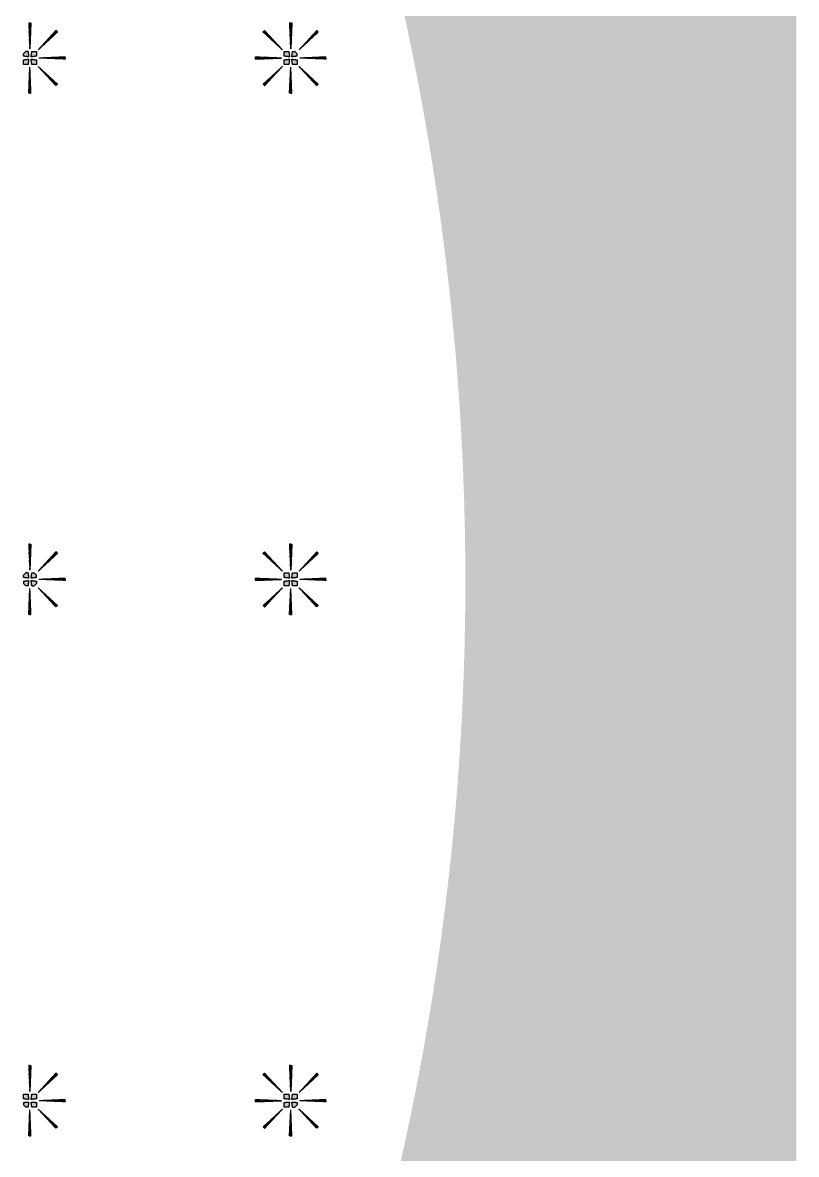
# Model space of a CAD drawing. Header units: inches. Extents: x 0 to 114300, y 0 to 114300.
# Drawn here: x 99466 to 114300, y 46121 to 67829 of the extents above; entities that cross this region are included whole.
import ezdxf

# ---------------------------------------------------------------- set-up
doc = ezdxf.new("R2010")
doc.units = ezdxf.units.IN
doc.header["$MEASUREMENT"] = 0

msp = doc.modelspace()

# ---------------------------------------------------------------- hatches: boundary and pattern name
h = msp.add_hatch()
h.set_pattern_fill('ANSI31', color=256, scale=100)
h.set_pattern_definition([(45, (-3636.992, -6350), (-8.8388348, 8.8388348), [])])
h.paths.add_polyline_path([(114300, 0), (0, 0), (0, 114300), (114300, 114300)])
edge = h.paths.add_edge_path(flags=16)
edge.add_arc((57150, 57150), 50800, 288.3584, 529.7953, ccw=False)
edge.add_line((73150, 8935), (41150, 8935))
edge.add_arc((57150, 57150), 50800, 190.2047, 251.6416, ccw=False)
edge.add_arc((57150, 57150), 50800, 169.7953, 190.2047, ccw=False)
h = msp.add_hatch()
h.set_pattern_fill('ANSI31', color=256)
h.set_pattern_definition([(45, (89215.90207, 40.00747), (-0.08838834765, 0.08838834765), [])])
h.paths.add_polyline_path([(99585, 67825), (99605, 67325), (99625, 67825), (99605, 67825)])
edge = h.paths.add_edge_path()
edge.add_line((99605, 67315), (99605, 67325))
h = msp.add_hatch()
h.set_pattern_fill('ANSI31', color=256)
h.set_pattern_definition([(45, (94215.90207, 40.01197), (-0.08838834765, 0.08838834765), [])])
h.paths.add_polyline_path([(104585, 67825), (104605, 67325), (104625, 67825), (104605, 67825)])
edge = h.paths.add_edge_path()
edge.add_line((104605, 67315), (104605, 67325))
h = msp.add_hatch()
h.set_pattern_fill('ANSI31', color=256, angle=-45)
h.set_pattern_definition([(360, (44841.43957, 27078.79158), (3e-17, 0.125), [])])
h.paths.add_polyline_path([(100105, 67678), (99765, 67310), (100133, 67650), (100119, 67664)])
edge = h.paths.add_edge_path()
edge.add_line((99758, 67303), (99765, 67310))
h = msp.add_hatch()
h.set_pattern_fill('ANSI31', color=256, angle=45)
h.set_pattern_definition([(90, (144676.08136, 12386.57607), (-0.125, 0), [])])
h.paths.add_polyline_path([(104077, 67650), (104445, 67310), (104105, 67678), (104091, 67664)])
edge = h.paths.add_edge_path()
edge.add_line((104452, 67303), (104445, 67310))
h = msp.add_hatch()
h.set_pattern_fill('ANSI31', color=256, angle=-45)
h.set_pattern_definition([(360, (49841.43957, 27078.79608), (3e-17, 0.125), [])])
h.paths.add_polyline_path([(105105, 67678), (104765, 67310), (105133, 67650), (105119, 67664)])
edge = h.paths.add_edge_path()
edge.add_line((104758, 67303), (104765, 67310))
h = msp.add_hatch()
h.set_pattern_fill('ANSI31', color=256, scale=10)
h.set_pattern_definition([(45, (89215.9021, 0.0075), (-0.883883476, 0.883883476), [])])
h.paths.add_polyline_path([(104730, 47071), (104684, 47025), (104639, 47025), (104639, 47050), (104636, 47050), (104636, 47075), (104633, 47075), (104633, 47100), (104630, 47100), (104630, 47125), (104655, 47125), (104655, 47122), (104680, 47122), (104680, 47119), (104705, 47119), (104705, 47116), (104730, 47116)])
h.paths.add_polyline_path([(99525, 47025), (99480, 47071), (99480, 47116), (99505, 47116), (99505, 47119), (99530, 47119), (99530, 47122), (99555, 47122), (99555, 47125), (99580, 47125), (99580, 47100), (99577, 47100), (99577, 47075), (99574, 47075), (99574, 47050), (99571, 47050), (99571, 47025)])
h.paths.add_polyline_path([(104571, 47025), (104480, 47025), (104480, 47116), (104505, 47116), (104505, 47119), (104530, 47119), (104530, 47122), (104555, 47122), (104555, 47125), (104580, 47125), (104580, 47100), (104577, 47100), (104577, 47075), (104574, 47075), (104574, 47050), (104571, 47050)])
h.paths.add_polyline_path([(104639, 47275), (104730, 47275), (104730, 47184), (104705, 47184), (104705, 47181), (104680, 47181), (104680, 47178), (104655, 47178), (104655, 47175), (104630, 47175), (104630, 47200), (104633, 47200), (104633, 47225), (104636, 47225), (104636, 47250), (104639, 47250)])
h.paths.add_polyline_path([(104480, 47184), (104480, 47275), (104571, 47275), (104571, 47250), (104574, 47250), (104574, 47225), (104577, 47225), (104577, 47200), (104580, 47200), (104580, 47175), (104555, 47175), (104555, 47178), (104530, 47178), (104530, 47181), (104505, 47181), (104505, 47184)])
h.paths.add_polyline_path([(99730, 47116), (99730, 47025), (99639, 47025), (99639, 47050), (99636, 47050), (99636, 47075), (99633, 47075), (99633, 47100), (99630, 47100), (99630, 47125), (99655, 47125), (99655, 47122), (99680, 47122), (99680, 47119), (99705, 47119), (99705, 47116)])
h.paths.add_polyline_path([(99639, 47275), (99730, 47275), (99730, 47184), (99705, 47184), (99705, 47181), (99680, 47181), (99680, 47178), (99655, 47178), (99655, 47175), (99630, 47175), (99630, 47200), (99633, 47200), (99633, 47225), (99636, 47225), (99636, 47250), (99639, 47250)])
h.paths.add_polyline_path([(99480, 47184), (99480, 47275), (99571, 47275), (99571, 47250), (99574, 47250), (99574, 47225), (99577, 47225), (99577, 47200), (99580, 47200), (99580, 47175), (99555, 47175), (99555, 47178), (99530, 47178), (99530, 47181), (99505, 47181), (99505, 47184)])
h.paths.add_polyline_path([(99730, 57071), (99684, 57025), (99639, 57025), (99639, 57050), (99636, 57050), (99636, 57075), (99633, 57075), (99633, 57100), (99630, 57100), (99630, 57125), (99655, 57125), (99655, 57122), (99680, 57122), (99680, 57119), (99705, 57119), (99705, 57116), (99730, 57116)])
h.paths.add_polyline_path([(99525, 57025), (99480, 57071), (99480, 57116), (99505, 57116), (99505, 57119), (99530, 57119), (99530, 57122), (99555, 57122), (99555, 57125), (99580, 57125), (99580, 57100), (99577, 57100), (99577, 57075), (99574, 57075), (99574, 57050), (99571, 57050), (99571, 57025)])
h.paths.add_polyline_path([(99480, 57230), (99525, 57275), (99571, 57275), (99571, 57250), (99574, 57250), (99574, 57225), (99577, 57225), (99577, 57200), (99580, 57200), (99580, 57175), (99555, 57175), (99555, 57178), (99530, 57178), (99530, 57181), (99505, 57181), (99505, 57184), (99480, 57184)])
h.paths.add_polyline_path([(99730, 57230), (99684, 57275), (99639, 57275), (99639, 57250), (99636, 57250), (99636, 57225), (99633, 57225), (99633, 57200), (99630, 57200), (99630, 57175), (99655, 57175), (99655, 57178), (99680, 57178), (99680, 57181), (99705, 57181), (99705, 57184), (99730, 57184)])
h.paths.add_polyline_path([(104571, 57025), (104480, 57025), (104480, 57116), (104505, 57116), (104505, 57119), (104530, 57119), (104530, 57122), (104555, 57122), (104555, 57125), (104580, 57125), (104580, 57100), (104577, 57100), (104577, 57075), (104574, 57075), (104574, 57050), (104571, 57050)])
h.paths.add_polyline_path([(104730, 57116), (104730, 57025), (104639, 57025), (104639, 57050), (104636, 57050), (104636, 57075), (104633, 57075), (104633, 57100), (104630, 57100), (104630, 57125), (104655, 57125), (104655, 57122), (104680, 57122), (104680, 57119), (104705, 57119), (104705, 57116)])
h.paths.add_polyline_path([(104639, 57275), (104730, 57275), (104730, 57184), (104705, 57184), (104705, 57181), (104680, 57181), (104680, 57178), (104655, 57178), (104655, 57175), (104630, 57175), (104630, 57200), (104633, 57200), (104633, 57225), (104636, 57225), (104636, 57250), (104639, 57250)])
h.paths.add_polyline_path([(104480, 57184), (104480, 57275), (104571, 57275), (104571, 57250), (104574, 57250), (104574, 57225), (104577, 57225), (104577, 57200), (104580, 57200), (104580, 57175), (104555, 57175), (104555, 57178), (104530, 57178), (104530, 57181), (104505, 57181), (104505, 57184)])
h.paths.add_polyline_path([(104730, 67230), (104684, 67275), (104639, 67275), (104639, 67250), (104636, 67250), (104636, 67225), (104633, 67225), (104633, 67200), (104630, 67200), (104630, 67175), (104655, 67175), (104655, 67178), (104680, 67178), (104680, 67181), (104705, 67181), (104705, 67184), (104730, 67184)])
h.paths.add_polyline_path([(99525, 67275), (99480, 67230), (99480, 67184), (99505, 67184), (99505, 67181), (99530, 67181), (99530, 67178), (99555, 67178), (99555, 67175), (99580, 67175), (99580, 67200), (99577, 67200), (99577, 67225), (99574, 67225), (99574, 67250), (99571, 67250), (99571, 67275)])
h.paths.add_polyline_path([(104571, 67025), (104480, 67025), (104480, 67116), (104505, 67116), (104505, 67119), (104530, 67119), (104530, 67122), (104555, 67122), (104555, 67125), (104580, 67125), (104580, 67100), (104577, 67100), (104577, 67075), (104574, 67075), (104574, 67050), (104571, 67050)])
h.paths.add_polyline_path([(104730, 67116), (104730, 67025), (104639, 67025), (104639, 67050), (104636, 67050), (104636, 67075), (104633, 67075), (104633, 67100), (104630, 67100), (104630, 67125), (104655, 67125), (104655, 67122), (104680, 67122), (104680, 67119), (104705, 67119), (104705, 67116)])
h.paths.add_polyline_path([(104480, 67184), (104480, 67275), (104571, 67275), (104571, 67250), (104574, 67250), (104574, 67225), (104577, 67225), (104577, 67200), (104580, 67200), (104580, 67175), (104555, 67175), (104555, 67178), (104530, 67178), (104530, 67181), (104505, 67181), (104505, 67184)])
h.paths.add_polyline_path([(99571, 67025), (99480, 67025), (99480, 67116), (99505, 67116), (99505, 67119), (99530, 67119), (99530, 67122), (99555, 67122), (99555, 67125), (99580, 67125), (99580, 67100), (99577, 67100), (99577, 67075), (99574, 67075), (99574, 67050), (99571, 67050)])
h.paths.add_polyline_path([(99730, 67116), (99730, 67025), (99639, 67025), (99639, 67050), (99636, 67050), (99636, 67075), (99633, 67075), (99633, 67100), (99630, 67100), (99630, 67125), (99655, 67125), (99655, 67122), (99680, 67122), (99680, 67119), (99705, 67119), (99705, 67116)])
h.paths.add_polyline_path([(99639, 67275), (99730, 67275), (99730, 67184), (99705, 67184), (99705, 67181), (99680, 67181), (99680, 67178), (99655, 67178), (99655, 67175), (99630, 67175), (99630, 67200), (99633, 67200), (99633, 67225), (99636, 67225), (99636, 67250), (99639, 67250)])
h = msp.add_hatch()
h.set_pattern_fill('ANSI31', color=256, angle=-90)
h.set_pattern_definition([(315, (32494.87547, 77538.97087), (0.08838834765, 0.08838834765), [])])
h.paths.add_polyline_path([(100280, 67170), (99780, 67150), (100280, 67130), (100280, 67150)])
edge = h.paths.add_edge_path()
edge.add_line((99770, 67150), (99780, 67150))
h = msp.add_hatch()
h.set_pattern_fill('ANSI31', color=256, angle=90)
h.set_pattern_definition([(135, (171714.86547, 56761.03857), (-0.08838834765, -0.08838834765), [])])
h.paths.add_polyline_path([(103930, 67130), (104430, 67150), (103930, 67170), (103930, 67150)])
edge = h.paths.add_edge_path()
edge.add_line((104440, 67150), (104430, 67150))
h = msp.add_hatch()
h.set_pattern_fill('ANSI31', color=256, angle=-90)
h.set_pattern_definition([(315, (37494.87547, 77538.97537), (0.08838834765, 0.08838834765), [])])
h.paths.add_polyline_path([(105280, 67170), (104780, 67150), (105280, 67130), (105280, 67150)])
edge = h.paths.add_edge_path()
edge.add_line((104770, 67150), (104780, 67150))
h = msp.add_hatch()
h.set_pattern_fill('ANSI31', color=256, angle=180)
h.set_pattern_definition([(225, (109993.83887, 134259.99747), (0.08838834765, -0.08838834765), [])])
h.paths.add_polyline_path([(99625, 66475), (99605, 66975), (99585, 66475), (99605, 66475)])
edge = h.paths.add_edge_path()
edge.add_line((99605, 66985), (99605, 66975))
h = msp.add_hatch()
h.set_pattern_fill('ANSI31', color=256, angle=225)
h.set_pattern_definition([(270, (59533.65958, 121913.43337), (0.125, -2e-17), [])])
h.paths.add_polyline_path([(100133, 66650), (99765, 66990), (100105, 66622), (100119, 66636)])
edge = h.paths.add_edge_path()
edge.add_line((99758, 66997), (99765, 66990))
h = msp.add_hatch()
h.set_pattern_fill('ANSI31', color=256, angle=135)
h.set_pattern_definition([(180, (159368.30137, 107221.21786), (-8e-18, -0.125), [])])
h.paths.add_polyline_path([(104105, 66622), (104445, 66990), (104077, 66650), (104091, 66636)])
edge = h.paths.add_edge_path()
edge.add_line((104452, 66997), (104445, 66990))
h = msp.add_hatch()
h.set_pattern_fill('ANSI31', color=256, angle=180)
h.set_pattern_definition([(225, (114993.83887, 134260.00197), (0.08838834765, -0.08838834765), [])])
h.paths.add_polyline_path([(104625, 66475), (104605, 66975), (104585, 66475), (104605, 66475)])
edge = h.paths.add_edge_path()
edge.add_line((104605, 66985), (104605, 66975))
h = msp.add_hatch()
h.set_pattern_fill('ANSI31', color=256, angle=225)
h.set_pattern_definition([(270, (64533.65958, 121913.43787), (0.125, -2e-17), [])])
h.paths.add_polyline_path([(105133, 66650), (104765, 66990), (105105, 66622), (105119, 66636)])
edge = h.paths.add_edge_path()
edge.add_line((104758, 66997), (104765, 66990))
h = msp.add_hatch()
h.set_pattern_fill('ANSI31', color=256)
h.set_pattern_definition([(45, (89215.90207, -9959.98803), (-0.08838834765, 0.08838834765), [])])
h.paths.add_polyline_path([(99585, 57825), (99605, 57325), (99625, 57825), (99605, 57825)])
edge = h.paths.add_edge_path()
edge.add_line((99605, 57315), (99605, 57325))
h = msp.add_hatch()
h.set_pattern_fill('ANSI31', color=256)
h.set_pattern_definition([(45, (94215.90207, -9959.98803), (-0.08838834765, 0.08838834765), [])])
h.paths.add_polyline_path([(104585, 57825), (104605, 57325), (104625, 57825), (104605, 57825)])
edge = h.paths.add_edge_path()
edge.add_line((104605, 57315), (104605, 57325))
h = msp.add_hatch()
h.set_pattern_fill('ANSI31', color=256, angle=-45)
h.set_pattern_definition([(360, (44841.43957, 17078.79608), (3e-17, 0.125), [])])
h.paths.add_polyline_path([(100105, 57678), (99765, 57310), (100133, 57650), (100119, 57664)])
edge = h.paths.add_edge_path()
edge.add_line((99758, 57303), (99765, 57310))
h = msp.add_hatch()
h.set_pattern_fill('ANSI31', color=256, angle=45)
h.set_pattern_definition([(90, (144676.08136, 2386.57607), (-0.125, 0), [])])
h.paths.add_polyline_path([(104077, 57650), (104445, 57310), (104105, 57678), (104091, 57664)])
edge = h.paths.add_edge_path()
edge.add_line((104452, 57303), (104445, 57310))
h = msp.add_hatch()
h.set_pattern_fill('ANSI31', color=256, angle=-45)
h.set_pattern_definition([(360, (49841.43957, 17078.79608), (3e-17, 0.125), [])])
h.paths.add_polyline_path([(105105, 57678), (104765, 57310), (105133, 57650), (105119, 57664)])
edge = h.paths.add_edge_path()
edge.add_line((104758, 57303), (104765, 57310))
h = msp.add_hatch()
h.set_pattern_fill('ANSI31', color=256, angle=-90)
h.set_pattern_definition([(315, (32494.87547, 67538.97537), (0.08838834765, 0.08838834765), [])])
h.paths.add_polyline_path([(100280, 57170), (99780, 57150), (100280, 57130), (100280, 57150)])
edge = h.paths.add_edge_path()
edge.add_line((99770, 57150), (99780, 57150))
h = msp.add_hatch()
h.set_pattern_fill('ANSI31', color=256, angle=90)
h.set_pattern_definition([(135, (171714.86547, 46761.03857), (-0.08838834765, -0.08838834765), [])])
h.paths.add_polyline_path([(103930, 57130), (104430, 57150), (103930, 57170), (103930, 57150)])
edge = h.paths.add_edge_path()
edge.add_line((104440, 57150), (104430, 57150))
h = msp.add_hatch()
h.set_pattern_fill('ANSI31', color=256, angle=-90)
h.set_pattern_definition([(315, (37494.87547, 67538.97537), (0.08838834765, 0.08838834765), [])])
h.paths.add_polyline_path([(105280, 57170), (104780, 57150), (105280, 57130), (105280, 57150)])
edge = h.paths.add_edge_path()
edge.add_line((104770, 57150), (104780, 57150))
h = msp.add_hatch()
h.set_pattern_fill('ANSI31', color=256, angle=180)
h.set_pattern_definition([(225, (109993.83887, 124260.00197), (0.08838834765, -0.08838834765), [])])
h.paths.add_polyline_path([(99625, 56475), (99605, 56975), (99585, 56475), (99605, 56475)])
edge = h.paths.add_edge_path()
edge.add_line((99605, 56985), (99605, 56975))
h = msp.add_hatch()
h.set_pattern_fill('ANSI31', color=256, angle=225)
h.set_pattern_definition([(270, (59533.65958, 111913.43787), (0.125, -2e-17), [])])
h.paths.add_polyline_path([(100133, 56650), (99765, 56990), (100105, 56622), (100119, 56636)])
edge = h.paths.add_edge_path()
edge.add_line((99758, 56997), (99765, 56990))
h = msp.add_hatch()
h.set_pattern_fill('ANSI31', color=256, angle=135)
h.set_pattern_definition([(180, (159368.30137, 97221.21786), (-8e-18, -0.125), [])])
h.paths.add_polyline_path([(104105, 56622), (104445, 56990), (104077, 56650), (104091, 56636)])
edge = h.paths.add_edge_path()
edge.add_line((104452, 56997), (104445, 56990))
h = msp.add_hatch()
h.set_pattern_fill('ANSI31', color=256, angle=180)
h.set_pattern_definition([(225, (114993.83887, 124260.00197), (0.08838834765, -0.08838834765), [])])
h.paths.add_polyline_path([(104625, 56475), (104605, 56975), (104585, 56475), (104605, 56475)])
edge = h.paths.add_edge_path()
edge.add_line((104605, 56985), (104605, 56975))
h = msp.add_hatch()
h.set_pattern_fill('ANSI31', color=256, angle=225)
h.set_pattern_definition([(270, (64533.65958, 111913.43787), (0.125, -2e-17), [])])
h.paths.add_polyline_path([(105133, 56650), (104765, 56990), (105105, 56622), (105119, 56636)])
edge = h.paths.add_edge_path()
edge.add_line((104758, 56997), (104765, 56990))
h = msp.add_hatch()
h.set_pattern_fill('ANSI31', color=256)
h.set_pattern_definition([(45, (89215.90207, -19959.98803), (-0.08838834765, 0.08838834765), [])])
h.paths.add_polyline_path([(99585, 47825), (99605, 47325), (99625, 47825), (99605, 47825)])
edge = h.paths.add_edge_path()
edge.add_line((99605, 47315), (99605, 47325))
h = msp.add_hatch()
h.set_pattern_fill('ANSI31', color=256)
h.set_pattern_definition([(45, (94215.90207, -19959.98803), (-0.08838834765, 0.08838834765), [])])
h.paths.add_polyline_path([(104585, 47825), (104605, 47325), (104625, 47825), (104605, 47825)])
edge = h.paths.add_edge_path()
edge.add_line((104605, 47315), (104605, 47325))
h = msp.add_hatch()
h.set_pattern_fill('ANSI31', color=256, angle=-45)
h.set_pattern_definition([(360, (44841.43957, 7078.79608), (3e-17, 0.125), [])])
h.paths.add_polyline_path([(100105, 47678), (99765, 47310), (100133, 47650), (100119, 47664)])
edge = h.paths.add_edge_path()
edge.add_line((99758, 47303), (99765, 47310))
h = msp.add_hatch()
h.set_pattern_fill('ANSI31', color=256, angle=45)
h.set_pattern_definition([(90, (144676.08136, -7613.42393), (-0.125, 0), [])])
h.paths.add_polyline_path([(104077, 47650), (104445, 47310), (104105, 47678), (104091, 47664)])
edge = h.paths.add_edge_path()
edge.add_line((104452, 47303), (104445, 47310))
h = msp.add_hatch()
h.set_pattern_fill('ANSI31', color=256, angle=-45)
h.set_pattern_definition([(360, (49841.43957, 7078.79608), (3e-17, 0.125), [])])
h.paths.add_polyline_path([(105105, 47678), (104765, 47310), (105133, 47650), (105119, 47664)])
edge = h.paths.add_edge_path()
edge.add_line((104758, 47303), (104765, 47310))
h = msp.add_hatch()
h.set_pattern_fill('ANSI31', color=256, angle=-90)
h.set_pattern_definition([(315, (32494.87547, 57538.97537), (0.08838834765, 0.08838834765), [])])
h.paths.add_polyline_path([(100280, 47170), (99780, 47150), (100280, 47130), (100280, 47150)])
edge = h.paths.add_edge_path()
edge.add_line((99770, 47150), (99780, 47150))
h = msp.add_hatch()
h.set_pattern_fill('ANSI31', color=256, angle=90)
h.set_pattern_definition([(135, (171714.86547, 36761.03857), (-0.08838834765, -0.08838834765), [])])
h.paths.add_polyline_path([(103930, 47130), (104430, 47150), (103930, 47170), (103930, 47150)])
edge = h.paths.add_edge_path()
edge.add_line((104440, 47150), (104430, 47150))
h = msp.add_hatch()
h.set_pattern_fill('ANSI31', color=256, angle=-90)
h.set_pattern_definition([(315, (37494.87547, 57538.97537), (0.08838834765, 0.08838834765), [])])
h.paths.add_polyline_path([(105280, 47170), (104780, 47150), (105280, 47130), (105280, 47150)])
edge = h.paths.add_edge_path()
edge.add_line((104770, 47150), (104780, 47150))
h = msp.add_hatch()
h.set_pattern_fill('ANSI31', color=256, angle=180)
h.set_pattern_definition([(225, (109993.83887, 114260.00197), (0.08838834765, -0.08838834765), [])])
h.paths.add_polyline_path([(99625, 46475), (99605, 46975), (99585, 46475), (99605, 46475)])
edge = h.paths.add_edge_path()
edge.add_line((99605, 46985), (99605, 46975))
h = msp.add_hatch()
h.set_pattern_fill('ANSI31', color=256, angle=225)
h.set_pattern_definition([(270, (59533.65958, 101913.43787), (0.125, -2e-17), [])])
h.paths.add_polyline_path([(100133, 46650), (99765, 46990), (100105, 46622), (100119, 46636)])
edge = h.paths.add_edge_path()
edge.add_line((99758, 46997), (99765, 46990))
h = msp.add_hatch()
h.set_pattern_fill('ANSI31', color=256, angle=135)
h.set_pattern_definition([(180, (159368.30137, 87221.21786), (-8e-18, -0.125), [])])
h.paths.add_polyline_path([(104105, 46622), (104445, 46990), (104077, 46650), (104091, 46636)])
edge = h.paths.add_edge_path()
edge.add_line((104452, 46997), (104445, 46990))
h = msp.add_hatch()
h.set_pattern_fill('ANSI31', color=256, angle=180)
h.set_pattern_definition([(225, (114993.83887, 114260.00197), (0.08838834765, -0.08838834765), [])])
h.paths.add_polyline_path([(104625, 46475), (104605, 46975), (104585, 46475), (104605, 46475)])
edge = h.paths.add_edge_path()
edge.add_line((104605, 46985), (104605, 46975))
h = msp.add_hatch()
h.set_pattern_fill('ANSI31', color=256, angle=225)
h.set_pattern_definition([(270, (64533.65958, 101913.43787), (0.125, -2e-17), [])])
h.paths.add_polyline_path([(105133, 46650), (104765, 46990), (105105, 46622), (105119, 46636)])
edge = h.paths.add_edge_path()
edge.add_line((104758, 46997), (104765, 46990))

# ---------------------------------------------------------------- linework, layer by layer
for p, q in [((99585, 67825), (99605, 67325)), ((99625, 67825), (99605, 67325)), ((104585, 67825), (104605, 67325)), ((104625, 67825), (104605, 67325)), ((100105, 67678), (99765, 67310)), ((100133, 67650), (99765, 67310)), ((100119, 67664), (100105, 67678)), ((100119, 67664), (100133, 67650)), ((104077, 67650), (104445, 67310)), ((104091, 67664), (104105, 67678)), ((104105, 67678), (104445, 67310)), ((105105, 67678), (104765, 67310)), ((105133, 67650), (104765, 67310)), ((105119, 67664), (105105, 67678)), ((105119, 67664), (105133, 67650)), ((99525, 67275), (99480, 67230)), ((99480, 67184), (99480, 67230)), ((99505, 67184), (99480, 67184)), ((99480, 67025), (99480, 67116)), ((99480, 67116), (99505, 67116)), ((99505, 67181), (99505, 67184)), ((99530, 67181), (99505, 67181)), ((99505, 67116), (99505, 67119)), ((99505, 67119), (99530, 67119)), ((99571, 67275), (99525, 67275)), ((99530, 67178), (99530, 67181)), ((99555, 67178), (99530, 67178)), ((99530, 67119), (99530, 67122)), ((99530, 67122), (99555, 67122)), ((99555, 67175), (99555, 67178)), ((99580, 67175), (99555, 67175)), ((99555, 67122), (99555, 67125)), ((99555, 67125), (99580, 67125)), ((99571, 67275), (99571, 67250)), ((99571, 67275), (99571, 67275)), ((99571, 67250), (99574, 67250)), ((99574, 67250), (99574, 67225)), ((99574, 67225), (99577, 67225)), ((99577, 67225), (99577, 67200)), ((99577, 67200), (99580, 67200)), ((99580, 67100), (99577, 67100)), ((99577, 67100), (99577, 67075)), ((99580, 67200), (99580, 67175)), ((99580, 67125), (99580, 67100)), ((99630, 67175), (99630, 67200)), ((99630, 67200), (99633, 67200)), ((99655, 67175), (99630, 67175)), ((99630, 67100), (99630, 67125)), ((99630, 67125), (99655, 67125)), ((99633, 67100), (99630, 67100)), ((99633, 67200), (99633, 67225)), ((99633, 67225), (99636, 67225)), ((99633, 67075), (99633, 67100)), ((99636, 67225), (99636, 67250)), ((99636, 67250), (99639, 67250)), ((99639, 67250), (99639, 67275)), ((99639, 67275), (99730, 67275)), ((99680, 67178), (99655, 67178)), ((99655, 67178), (99655, 67175)), ((99655, 67125), (99655, 67122)), ((99655, 67122), (99680, 67122)), ((99705, 67181), (99680, 67181)), ((99680, 67181), (99680, 67178)), ((99680, 67122), (99680, 67119)), ((99680, 67119), (99705, 67119)), ((99730, 67184), (99705, 67184)), ((99705, 67184), (99705, 67181)), ((99705, 67119), (99705, 67116)), ((99705, 67116), (99730, 67116)), ((99730, 67275), (99730, 67184)), ((99730, 67116), (99730, 67025)), ((100280, 67170), (99780, 67150)), ((100280, 67130), (99780, 67150)), ((100280, 67150), (100280, 67170)), ((100280, 67150), (100280, 67130)), ((103930, 67150), (103930, 67170)), ((103930, 67170), (104430, 67150)), ((103930, 67150), (103930, 67130)), ((103930, 67130), (104430, 67150)), ((104480, 67275), (104571, 67275)), ((104480, 67184), (104480, 67275)), ((104505, 67184), (104480, 67184)), ((104480, 67025), (104480, 67116)), ((104480, 67116), (104505, 67116)), ((104505, 67181), (104505, 67184)), ((104530, 67181), (104505, 67181)), ((104505, 67116), (104505, 67119)), ((104505, 67119), (104530, 67119)), ((104530, 67178), (104530, 67181)), ((104555, 67178), (104530, 67178)), ((104530, 67119), (104530, 67122)), ((104530, 67122), (104555, 67122)), ((104555, 67175), (104555, 67178)), ((104580, 67175), (104555, 67175)), ((104555, 67122), (104555, 67125)), ((104555, 67125), (104580, 67125)), ((104571, 67275), (104571, 67250)), ((104571, 67250), (104574, 67250)), ((104574, 67250), (104574, 67225)), ((104574, 67225), (104577, 67225)), ((104577, 67225), (104577, 67200)), ((104577, 67200), (104580, 67200)), ((104580, 67100), (104577, 67100)), ((104577, 67100), (104577, 67075)), ((104580, 67200), (104580, 67175)), ((104580, 67125), (104580, 67100)), ((104630, 67175), (104630, 67200)), ((104630, 67200), (104633, 67200)), ((104655, 67175), (104630, 67175)), ((104630, 67100), (104630, 67125)), ((104630, 67125), (104655, 67125)), ((104633, 67100), (104630, 67100)), ((104633, 67200), (104633, 67225)), ((104633, 67225), (104636, 67225)), ((104633, 67075), (104633, 67100)), ((104636, 67225), (104636, 67250)), ((104636, 67250), (104639, 67250)), ((104639, 67250), (104639, 67275)), ((104639, 67275), (104684, 67275)), ((104680, 67178), (104655, 67178)), ((104655, 67178), (104655, 67175)), ((104655, 67125), (104655, 67122)), ((104655, 67122), (104680, 67122)), ((104705, 67181), (104680, 67181)), ((104680, 67181), (104680, 67178)), ((104680, 67122), (104680, 67119)), ((104680, 67119), (104705, 67119)), ((104730, 67230), (104684, 67275)), ((104730, 67184), (104705, 67184)), ((104705, 67184), (104705, 67181)), ((104705, 67119), (104705, 67116)), ((104705, 67116), (104730, 67116)), ((104730, 67184), (104730, 67230)), ((104730, 67116), (104730, 67025)), ((105280, 67170), (104780, 67150)), ((105280, 67130), (104780, 67150)), ((105280, 67150), (105280, 67170)), ((105280, 67150), (105280, 67130)), ((99571, 67025), (99480, 67025)), ((99574, 67050), (99571, 67050)), ((99571, 67050), (99571, 67025)), ((99577, 67075), (99574, 67075)), ((99574, 67075), (99574, 67050)), ((99585, 66475), (99605, 66975)), ((99625, 66475), (99605, 66975)), ((99636, 67075), (99633, 67075)), ((99636, 67050), (99636, 67075)), ((99639, 67050), (99636, 67050)), ((99639, 67025), (99639, 67050)), ((99730, 67025), (99639, 67025)), ((100105, 66622), (99765, 66990)), ((100133, 66650), (99765, 66990)), ((104077, 66650), (104445, 66990)), ((104105, 66622), (104445, 66990)), ((104571, 67025), (104480, 67025)), ((104574, 67050), (104571, 67050)), ((104571, 67050), (104571, 67025)), ((104577, 67075), (104574, 67075)), ((104574, 67075), (104574, 67050)), ((104585, 66475), (104605, 66975)), ((104625, 66475), (104605, 66975)), ((104636, 67075), (104633, 67075)), ((104636, 67050), (104636, 67075)), ((104639, 67050), (104636, 67050)), ((104639, 67025), (104639, 67050)), ((104730, 67025), (104639, 67025)), ((105105, 66622), (104765, 66990)), ((105133, 66650), (104765, 66990)), ((100119, 66636), (100133, 66650)), ((104091, 66636), (104077, 66650)), ((105119, 66636), (105133, 66650)), ((99605, 66475), (99585, 66475)), ((99605, 66475), (99625, 66475)), ((100119, 66636), (100105, 66622)), ((104091, 66636), (104105, 66622)), ((105119, 66636), (105105, 66622)), ((99605, 57825), (99585, 57825)), ((99585, 57825), (99605, 57325)), ((99605, 57825), (99625, 57825)), ((99625, 57825), (99605, 57325)), ((104605, 57825), (104585, 57825)), ((104585, 57825), (104605, 57325)), ((104605, 57825), (104625, 57825)), ((104625, 57825), (104605, 57325)), ((100105, 57678), (99765, 57310)), ((100133, 57650), (99765, 57310)), ((100119, 57664), (100105, 57678)), ((100119, 57664), (100133, 57650)), ((104091, 57664), (104077, 57650)), ((104077, 57650), (104445, 57310)), ((104091, 57664), (104105, 57678)), ((104105, 57678), (104445, 57310)), ((105105, 57678), (104765, 57310)), ((105133, 57650), (104765, 57310)), ((105119, 57664), (105105, 57678)), ((105119, 57664), (105133, 57650)), ((99480, 57230), (99525, 57275)), ((99480, 57184), (99480, 57230)), ((99505, 57184), (99480, 57184)), ((99480, 57116), (99505, 57116)), ((99480, 57116), (99480, 57071)), ((99505, 57181), (99505, 57184)), ((99530, 57181), (99505, 57181)), ((99505, 57116), (99505, 57119)), ((99505, 57119), (99530, 57119)), ((99571, 57275), (99525, 57275)), ((99530, 57178), (99530, 57181)), ((99555, 57178), (99530, 57178)), ((99530, 57119), (99530, 57122)), ((99530, 57122), (99555, 57122)), ((99555, 57175), (99555, 57178)), ((99580, 57175), (99555, 57175)), ((99555, 57122), (99555, 57125)), ((99555, 57125), (99580, 57125)), ((99571, 57275), (99571, 57250)), ((99571, 57250), (99574, 57250)), ((99574, 57250), (99574, 57225)), ((99574, 57225), (99577, 57225)), ((99577, 57225), (99577, 57200)), ((99577, 57200), (99580, 57200)), ((99580, 57100), (99577, 57100)), ((99577, 57100), (99577, 57075)), ((99580, 57200), (99580, 57175)), ((99580, 57125), (99580, 57100)), ((99630, 57175), (99630, 57200)), ((99630, 57200), (99633, 57200)), ((99655, 57175), (99630, 57175)), ((99630, 57100), (99630, 57125)), ((99630, 57125), (99655, 57125)), ((99633, 57100), (99630, 57100)), ((99633, 57200), (99633, 57225)), ((99633, 57225), (99636, 57225)), ((99633, 57075), (99633, 57100)), ((99636, 57225), (99636, 57250)), ((99636, 57250), (99639, 57250)), ((99639, 57250), (99639, 57275)), ((99639, 57275), (99684, 57275)), ((99680, 57178), (99655, 57178)), ((99655, 57178), (99655, 57175)), ((99655, 57125), (99655, 57122)), ((99655, 57122), (99680, 57122)), ((99705, 57181), (99680, 57181)), ((99680, 57181), (99680, 57178)), ((99680, 57122), (99680, 57119)), ((99680, 57119), (99705, 57119)), ((99730, 57230), (99684, 57275)), ((99730, 57184), (99705, 57184)), ((99705, 57184), (99705, 57181)), ((99705, 57119), (99705, 57116)), ((99705, 57116), (99730, 57116)), ((99730, 57184), (99730, 57230)), ((99730, 57116), (99730, 57071)), ((100280, 57170), (99780, 57150)), ((100280, 57130), (99780, 57150)), ((100280, 57150), (100280, 57170)), ((100280, 57150), (100280, 57130)), ((103930, 57150), (103930, 57170)), ((103930, 57170), (104430, 57150)), ((103930, 57150), (103930, 57130)), ((103930, 57130), (104430, 57150)), ((104480, 57275), (104571, 57275)), ((104480, 57184), (104480, 57275)), ((104505, 57184), (104480, 57184)), ((104480, 57025), (104480, 57116)), ((104480, 57116), (104505, 57116)), ((104505, 57181), (104505, 57184)), ((104530, 57181), (104505, 57181)), ((104505, 57116), (104505, 57119)), ((104505, 57119), (104530, 57119)), ((104530, 57178), (104530, 57181)), ((104555, 57178), (104530, 57178)), ((104530, 57119), (104530, 57122)), ((104530, 57122), (104555, 57122)), ((104555, 57175), (104555, 57178)), ((104580, 57175), (104555, 57175)), ((104555, 57122), (104555, 57125)), ((104555, 57125), (104580, 57125)), ((104571, 57275), (104571, 57250)), ((104571, 57250), (104574, 57250)), ((104574, 57250), (104574, 57225)), ((104574, 57225), (104577, 57225)), ((104577, 57225), (104577, 57200)), ((104577, 57200), (104580, 57200)), ((104580, 57100), (104577, 57100)), ((104577, 57100), (104577, 57075)), ((104580, 57200), (104580, 57175)), ((104580, 57125), (104580, 57100)), ((104630, 57175), (104630, 57200)), ((104630, 57200), (104633, 57200)), ((104655, 57175), (104630, 57175)), ((104630, 57100), (104630, 57125)), ((104630, 57125), (104655, 57125)), ((104633, 57100), (104630, 57100)), ((104633, 57200), (104633, 57225)), ((104633, 57225), (104636, 57225)), ((104633, 57075), (104633, 57100)), ((104636, 57225), (104636, 57250)), ((104636, 57250), (104639, 57250)), ((104639, 57250), (104639, 57275)), ((104639, 57275), (104730, 57275)), ((104680, 57178), (104655, 57178)), ((104655, 57178), (104655, 57175)), ((104655, 57125), (104655, 57122)), ((104655, 57122), (104680, 57122)), ((104705, 57181), (104680, 57181)), ((104680, 57181), (104680, 57178)), ((104680, 57122), (104680, 57119)), ((104680, 57119), (104705, 57119)), ((104730, 57184), (104705, 57184)), ((104705, 57184), (104705, 57181)), ((104705, 57119), (104705, 57116)), ((104705, 57116), (104730, 57116)), ((104730, 57275), (104730, 57184)), ((104730, 57116), (104730, 57025)), ((105280, 57170), (104780, 57150)), ((105280, 57130), (104780, 57150)), ((105280, 57150), (105280, 57170)), ((105280, 57150), (105280, 57130)), ((99525, 57025), (99480, 57071)), ((99571, 57025), (99525, 57025)), ((99574, 57050), (99571, 57050)), ((99571, 57050), (99571, 57025)), ((99577, 57075), (99574, 57075)), ((99574, 57075), (99574, 57050)), ((99585, 56475), (99605, 56975)), ((99625, 56475), (99605, 56975)), ((99636, 57075), (99633, 57075)), ((99636, 57050), (99636, 57075)), ((99639, 57050), (99636, 57050)), ((99639, 57025), (99639, 57050)), ((99639, 57025), (99684, 57025)), ((99730, 57071), (99684, 57025)), ((100105, 56622), (99765, 56990)), ((100133, 56650), (99765, 56990)), ((104077, 56650), (104445, 56990)), ((104105, 56622), (104445, 56990)), ((104571, 57025), (104480, 57025)), ((104574, 57050), (104571, 57050)), ((104571, 57050), (104571, 57025)), ((104577, 57075), (104574, 57075)), ((104574, 57075), (104574, 57050)), ((104585, 56475), (104605, 56975)), ((104625, 56475), (104605, 56975)), ((104636, 57075), (104633, 57075)), ((104636, 57050), (104636, 57075)), ((104639, 57050), (104636, 57050)), ((104639, 57025), (104639, 57050)), ((104730, 57025), (104639, 57025)), ((105105, 56622), (104765, 56990)), ((105133, 56650), (104765, 56990)), ((99605, 56475), (99585, 56475)), ((99605, 56475), (99625, 56475)), ((100119, 56636), (100105, 56622)), ((100119, 56636), (100133, 56650)), ((104091, 56636), (104077, 56650)), ((104091, 56636), (104105, 56622)), ((104605, 56475), (104585, 56475)), ((104605, 56475), (104625, 56475)), ((105119, 56636), (105105, 56622)), ((105119, 56636), (105133, 56650)), ((99605, 47825), (99585, 47825)), ((99585, 47825), (99605, 47325)), ((99605, 47825), (99625, 47825)), ((99625, 47825), (99605, 47325)), ((104605, 47825), (104585, 47825)), ((104585, 47825), (104605, 47325)), ((104605, 47825), (104625, 47825)), ((104625, 47825), (104605, 47325)), ((100105, 47678), (99765, 47310)), ((100133, 47650), (99765, 47310)), ((100119, 47664), (100105, 47678)), ((100119, 47664), (100133, 47650)), ((104091, 47664), (104077, 47650)), ((104077, 47650), (104445, 47310)), ((104091, 47664), (104105, 47678)), ((104105, 47678), (104445, 47310)), ((105105, 47678), (104765, 47310)), ((105133, 47650), (104765, 47310)), ((105119, 47664), (105105, 47678)), ((105119, 47664), (105133, 47650)), ((99480, 47275), (99571, 47275)), ((99480, 47184), (99480, 47275)), ((99505, 47184), (99480, 47184)), ((99480, 47116), (99505, 47116)), ((99480, 47116), (99480, 47071)), ((99505, 47181), (99505, 47184)), ((99530, 47181), (99505, 47181)), ((99505, 47116), (99505, 47119)), ((99505, 47119), (99530, 47119)), ((99530, 47178), (99530, 47181)), ((99555, 47178), (99530, 47178)), ((99530, 47119), (99530, 47122)), ((99530, 47122), (99555, 47122)), ((99555, 47175), (99555, 47178)), ((99580, 47175), (99555, 47175)), ((99555, 47122), (99555, 47125)), ((99555, 47125), (99580, 47125)), ((99571, 47275), (99571, 47250)), ((99571, 47250), (99574, 47250)), ((99574, 47250), (99574, 47225)), ((99574, 47225), (99577, 47225)), ((99577, 47225), (99577, 47200)), ((99577, 47200), (99580, 47200)), ((99580, 47200), (99580, 47175)), ((99580, 47125), (99580, 47100)), ((99630, 47175), (99630, 47200)), ((99630, 47200), (99633, 47200)), ((99655, 47175), (99630, 47175)), ((99630, 47100), (99630, 47125)), ((99630, 47125), (99655, 47125)), ((99633, 47200), (99633, 47225)), ((99633, 47225), (99636, 47225)), ((99636, 47225), (99636, 47250)), ((99636, 47250), (99639, 47250)), ((99639, 47250), (99639, 47275)), ((99639, 47275), (99730, 47275)), ((99680, 47178), (99655, 47178)), ((99655, 47178), (99655, 47175)), ((99655, 47125), (99655, 47122)), ((99655, 47122), (99680, 47122)), ((99705, 47181), (99680, 47181)), ((99680, 47181), (99680, 47178)), ((99680, 47122), (99680, 47119)), ((99680, 47119), (99705, 47119)), ((99730, 47184), (99705, 47184)), ((99705, 47184), (99705, 47181)), ((99705, 47119), (99705, 47116)), ((99705, 47116), (99730, 47116)), ((99730, 47275), (99730, 47184)), ((99730, 47116), (99730, 47025)), ((100280, 47170), (99780, 47150)), ((100280, 47130), (99780, 47150)), ((100280, 47150), (100280, 47170)), ((100280, 47150), (100280, 47130)), ((103930, 47150), (103930, 47170)), ((103930, 47170), (104430, 47150)), ((103930, 47150), (103930, 47130)), ((103930, 47130), (104430, 47150)), ((104480, 47275), (104571, 47275)), ((104480, 47184), (104480, 47275)), ((104480, 47275), (104571, 47275)), ((104505, 47184), (104480, 47184)), ((104480, 47025), (104480, 47116)), ((104480, 47116), (104505, 47116)), ((104505, 47181), (104505, 47184)), ((104530, 47181), (104505, 47181)), ((104505, 47116), (104505, 47119)), ((104505, 47119), (104530, 47119)), ((104530, 47178), (104530, 47181)), ((104555, 47178), (104530, 47178)), ((104530, 47119), (104530, 47122)), ((104530, 47122), (104555, 47122)), ((104555, 47175), (104555, 47178)), ((104580, 47175), (104555, 47175)), ((104555, 47122), (104555, 47125)), ((104555, 47125), (104580, 47125)), ((104571, 47275), (104571, 47250)), ((104571, 47250), (104574, 47250)), ((104574, 47250), (104574, 47225)), ((104574, 47225), (104577, 47225)), ((104577, 47225), (104577, 47200)), ((104577, 47200), (104580, 47200)), ((104580, 47200), (104580, 47175)), ((104580, 47125), (104580, 47100)), ((104630, 47175), (104630, 47200)), ((104630, 47200), (104633, 47200)), ((104655, 47175), (104630, 47175)), ((104630, 47100), (104630, 47125)), ((104630, 47125), (104655, 47125)), ((104633, 47200), (104633, 47225)), ((104633, 47225), (104636, 47225)), ((104636, 47225), (104636, 47250)), ((104636, 47250), (104639, 47250)), ((104639, 47250), (104639, 47275)), ((104639, 47275), (104730, 47275)), ((104639, 47275), (104730, 47275)), ((104680, 47178), (104655, 47178)), ((104655, 47178), (104655, 47175)), ((104655, 47125), (104655, 47122)), ((104655, 47122), (104680, 47122)), ((104705, 47181), (104680, 47181)), ((104680, 47181), (104680, 47178)), ((104680, 47122), (104680, 47119)), ((104680, 47119), (104705, 47119)), ((104730, 47184), (104705, 47184)), ((104705, 47184), (104705, 47181)), ((104705, 47119), (104705, 47116)), ((104705, 47116), (104730, 47116)), ((104730, 47275), (104730, 47184)), ((104730, 47116), (104730, 47071)), ((105280, 47170), (104780, 47150)), ((105280, 47130), (104780, 47150)), ((105280, 47150), (105280, 47170)), ((105280, 47150), (105280, 47130)), ((99525, 47025), (99480, 47071)), ((99571, 47025), (99525, 47025)), ((99574, 47050), (99571, 47050)), ((99571, 47050), (99571, 47025)), ((99577, 47075), (99574, 47075)), ((99574, 47075), (99574, 47050)), ((99580, 47100), (99577, 47100)), ((99577, 47100), (99577, 47075)), ((99585, 46475), (99605, 46975)), ((99625, 46475), (99605, 46975)), ((99633, 47100), (99630, 47100)), ((99633, 47075), (99633, 47100)), ((99636, 47075), (99633, 47075)), ((99636, 47050), (99636, 47075)), ((99639, 47050), (99636, 47050)), ((99639, 47025), (99639, 47050)), ((99730, 47025), (99639, 47025)), ((100105, 46622), (99765, 46990)), ((100133, 46650), (99765, 46990)), ((104077, 46650), (104445, 46990)), ((104105, 46622), (104445, 46990)), ((104571, 47025), (104480, 47025)), ((104574, 47050), (104571, 47050)), ((104571, 47050), (104571, 47025)), ((104577, 47075), (104574, 47075)), ((104574, 47075), (104574, 47050)), ((104580, 47100), (104577, 47100)), ((104577, 47100), (104577, 47075)), ((104585, 46475), (104605, 46975)), ((104625, 46475), (104605, 46975)), ((104633, 47100), (104630, 47100)), ((104633, 47075), (104633, 47100)), ((104636, 47075), (104633, 47075)), ((104636, 47050), (104636, 47075)), ((104639, 47050), (104636, 47050)), ((104639, 47025), (104639, 47050)), ((104639, 47025), (104684, 47025)), ((104730, 47071), (104684, 47025)), ((105105, 46622), (104765, 46990)), ((105133, 46650), (104765, 46990)), ((99605, 46475), (99585, 46475)), ((99605, 46475), (99625, 46475)), ((100119, 46636), (100105, 46622)), ((100119, 46636), (100133, 46650)), ((104091, 46636), (104077, 46650)), ((104091, 46636), (104105, 46622)), ((104605, 46475), (104585, 46475)), ((104605, 46475), (104625, 46475)), ((105119, 46636), (105105, 46622)), ((105119, 46636), (105133, 46650))]:
    msp.add_line(p, q)

doc.saveas('drawing.dxf')
